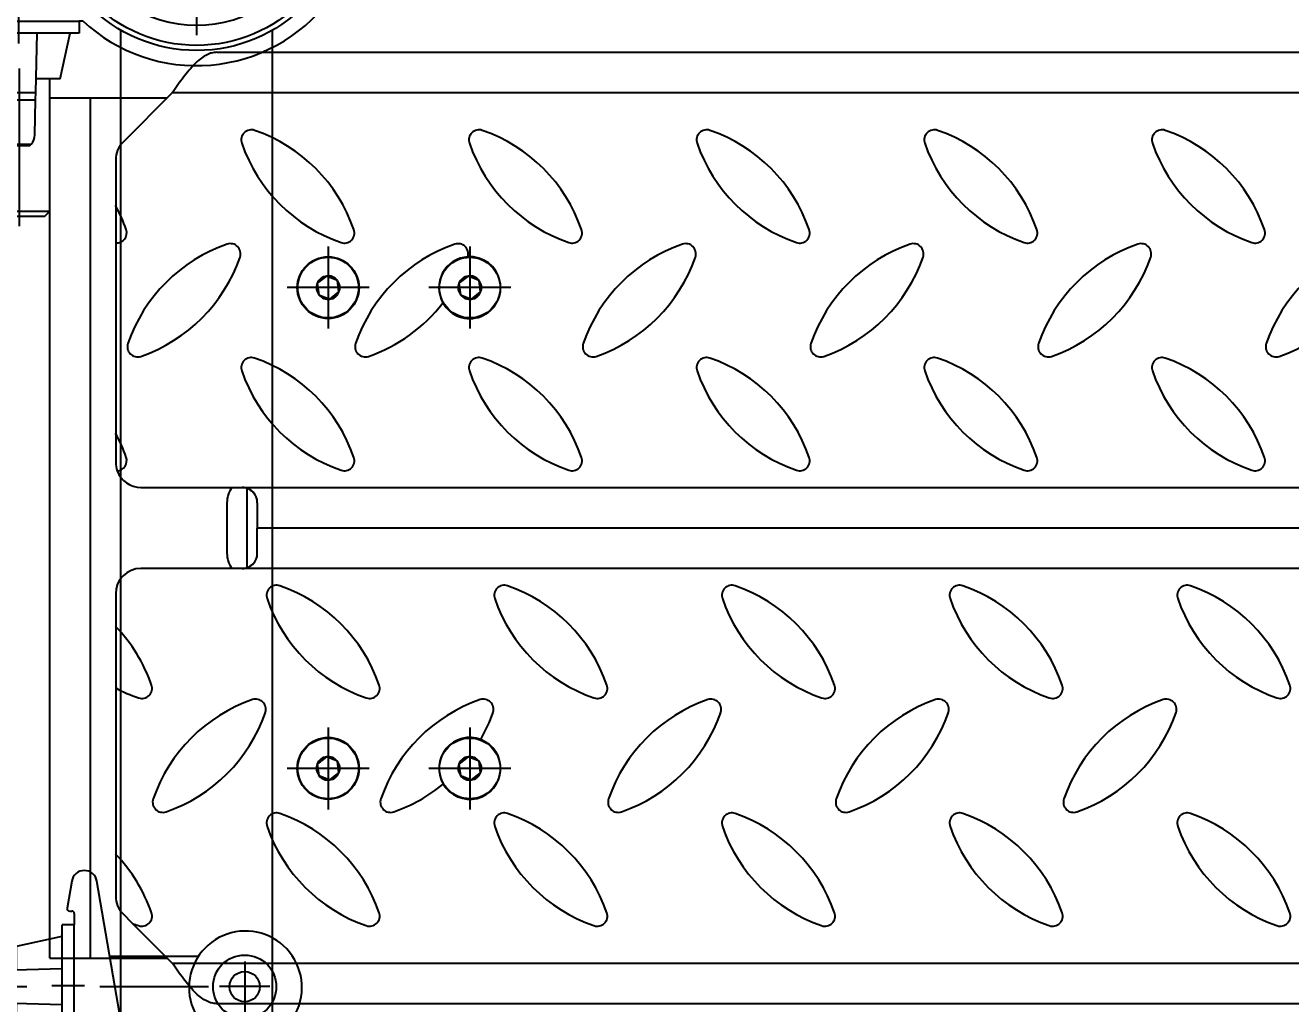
# Model space of a CAD drawing. Header units: millimetres. Extents: x -73584 to -37571, y -61249 to -50748.
# Drawn here: x -54568.1 to -54318, y -59728.6 to -59535.2 of the extents above; entities that cross this region are included whole.
import ezdxf

# ---------------------------------------------------------------- set-up
doc = ezdxf.new("R2010")
doc.units = ezdxf.units.MM
doc.header["$LTSCALE"] = 200
doc.header["$PDSIZE"] = -1
doc.linetypes.add('DOT_CENTER', pattern=[14, 12, -1, 0, -1])
doc.layers.add('1', color=7, linetype='Continuous')
doc.layers.add('DIM', color=3, linetype='Continuous')
doc.styles.add('TSSD_Dimension', font='tssdeng.shx', dxfattribs={"width": 0.7, "bigfont": 'hztxt.shx'})
doc.dimstyles.new('TSSD_20_20', dxfattribs={"dimtxt": 60, "dimasz": 20, "dimexe": 20, "dimexo": 50, "dimgap": 20, "dimtad": 1, "dimdec": 0, "dimzin": 0, "dimdsep": 46, "dimtxsty": 'TSSD_Dimension', "dimblk": 'ARCHTICK', "dimcen": 0, "dimdle": 20, "dimclrt": 7, "dimadec": 0, "dimazin": 0, "dimtfac": 1, "dimtdec": 0, "dimtix": 1, "dimtmove": 2, "dimatfit": 3, "dimfxl": 1, "dimtolj": 1, "dimtzin": 0, "dimarcsym": 0})

# ---------------------------------------------------------------- blocks, each defined once
blk = doc.blocks.new('23-D0552-A_RUBBER_PLATFORM_Absen_2__3', base_point=(-420.5, -171.03))
at = {"color": 7, "linetype": 'Continuous'}
blk.add_line((-420.5, -171.03), (-420.5, -155.37), dxfattribs=at)
blk = doc.blocks.new('COUNTERSUNK-HEAD-HEXAGON-SOCKET-BOLTS_DIN-7991_M6x20_A2-70_STAINLESS-STEEL__4', base_point=(-410.5, -121.7))
at = {"color": 7, "linetype": 'Continuous'}
for p, q in [((-404.82, -113.41), (-406.64, -114.84)), ((-406.64, -114.84), (-406.32, -117.12)), ((-402.68, -114.28), (-404.82, -113.41)), ((-402.36, -116.56), (-402.68, -114.28)), ((-406.32, -117.12), (-404.18, -117.99)), ((-404.18, -117.99), (-402.36, -116.56))]:
    blk.add_line(p, q, dxfattribs=at)
blk.add_circle((-404.5, -115.7), 6, dxfattribs=at)
for start, end in [(158.0545, 218.0545), (98.0545, 158.0545), (38.0545, 98.0545), (338.0545, 38.0545), (218.0545, 278.0545), (278.0545, 338.0545)]:
    blk.add_arc((-404.5, -115.7), 2.31, start, end, dxfattribs=at)
blk = doc.blocks.new('PH_23-SCREW-FIX-PLATE_Absen-M2_9_7__5', base_point=(-410.5, -121.7))
blk.add_blockref('COUNTERSUNK-HEAD-HEXAGON-SOCKET-BOLTS_DIN-7991_M6x20_A2-70_STAINLESS-STEEL__4', (-410.5, -121.7))
blk = doc.blocks.new('COUNTERSUNK-HEAD-HEXAGON-SOCKET-BOLTS_DIN-7991_M6x20_A2-70_STAINLESS-STEEL__6', base_point=(-382.5, -121.7))
at = {"color": 7, "linetype": 'Continuous'}
for p, q in [((-376.82, -113.41), (-378.64, -114.84)), ((-378.64, -114.84), (-378.32, -117.12)), ((-374.68, -114.28), (-376.82, -113.41)), ((-374.36, -116.56), (-374.68, -114.28)), ((-378.32, -117.12), (-376.18, -117.99)), ((-376.18, -117.99), (-374.36, -116.56))]:
    blk.add_line(p, q, dxfattribs=at)
blk.add_circle((-376.5, -115.7), 6, dxfattribs=at)
for start, end in [(158.0545, 218.0545), (98.0545, 158.0545), (38.0545, 98.0545), (338.0545, 38.0545), (218.0545, 278.0545), (278.0545, 338.0545)]:
    blk.add_arc((-376.5, -115.7), 2.31, start, end, dxfattribs=at)
blk = doc.blocks.new('PH_23-SCREW-FIX-PLATE_Absen-M2_9_6__7', base_point=(-382.5, -121.7))
blk.add_blockref('COUNTERSUNK-HEAD-HEXAGON-SOCKET-BOLTS_DIN-7991_M6x20_A2-70_STAINLESS-STEEL__6', (-382.5, -121.7))
blk = doc.blocks.new('SPRING-WASHER_DIN-127-B_M8_A2-70_STAINLESS-STEEL_2__8', base_point=(-342.9, -155.2))
at = {"color": 140, "linetype": 'Continuous'}
for p, q in [((-342.9, -155.2), (-339.55, -155.2)), ((-339.55, -155.2), (-339.25, -155.2)), ((-339.25, -155.2), (-337.35, -155.2)), ((-337.35, -155.2), (-336.81, -155.2)), ((-336.81, -155.2), (-336.57, -155.2)), ((-336.57, -155.2), (-332.7, -155.2)), ((-332.7, -155.2), (-331.75, -155.2)), ((-331.75, -155.2), (-331.45, -155.2)), ((-331.45, -155.2), (-328.1, -155.2))]:
    blk.add_line(p, q, dxfattribs=at)
blk = doc.blocks.new('HEXAGON-NYLON-LOCKNUT_DIN-985_M8_A2-70_STAINLESS-STEEL__9', base_point=(-343.01, -155.2))
at = {"color": 140, "linetype": 'Continuous'}
for p, q in [((-343.01, -155.2), (-342.9, -155.2)), ((-342.9, -155.2), (-339.55, -155.2)), ((-339.55, -155.2), (-339.25, -155.2)), ((-339.25, -155.2), (-337.35, -155.2)), ((-337.35, -155.2), (-336.81, -155.2)), ((-336.81, -155.2), (-336.57, -155.2)), ((-336.57, -155.2), (-332.7, -155.2)), ((-332.7, -155.2), (-331.75, -155.2)), ((-331.75, -155.2), (-331.45, -155.2)), ((-331.45, -155.2), (-328.1, -155.2)), ((-328.1, -155.2), (-327.99, -155.2))]:
    blk.add_line(p, q, dxfattribs=at)
blk = doc.blocks.new('SPRING-WASHER_DIN-127-B_M8_A2-70_STAINLESS-STEEL__10', base_point=(-342.9, -171.2))
at = {"color": 140, "linetype": 'Continuous'}
for p, q in [((-340.16, -171.2), (-342.9, -171.2)), ((-339.55, -171.2), (-340.16, -171.2)), ((-339.5, -171.2), (-339.55, -171.2)), ((-337.35, -171.2), (-339.5, -171.2)), ((-336.81, -171.2), (-337.35, -171.2)), ((-336.57, -171.2), (-336.81, -171.2)), ((-332.73, -171.2), (-336.57, -171.2)), ((-332.7, -171.2), (-332.73, -171.2)), ((-331.5, -171.2), (-332.7, -171.2)), ((-331.45, -171.2), (-331.5, -171.2)), ((-328.1, -171.2), (-331.45, -171.2))]:
    blk.add_line(p, q, dxfattribs=at)
blk = doc.blocks.new('HEX-BOLT-FULLY-THREADED_DIN-933_M8x30_A2-70_STAINLESS-STEEL__11', base_point=(-342.93, -171.2))
at = {"color": 140, "linetype": 'Continuous'}
for p, q in [((-342.9, -171.2), (-342.93, -171.2)), ((-340.16, -171.2), (-342.9, -171.2)), ((-339.55, -171.2), (-340.16, -171.2)), ((-339.5, -171.2), (-339.55, -171.2)), ((-337.35, -171.2), (-339.5, -171.2)), ((-336.81, -171.2), (-337.35, -171.2)), ((-336.57, -171.2), (-336.81, -171.2)), ((-332.73, -171.2), (-336.57, -171.2)), ((-332.7, -171.2), (-332.73, -171.2)), ((-331.5, -171.2), (-332.7, -171.2)), ((-331.45, -171.2), (-331.5, -171.2)), ((-328.1, -171.2), (-331.45, -171.2)), ((-328.07, -171.2), (-328.1, -171.2))]:
    blk.add_line(p, q, dxfattribs=at)
blk = doc.blocks.new('PH_23-SCREW-FIX-PLATFORM_Absen-M2_9__12', base_point=(-343.01, -171.2))
for name, p in [('HEXAGON-NYLON-LOCKNUT_DIN-985_M8_A2-70_STAINLESS-STEEL__9', (-343.01, -155.2)), ('SPRING-WASHER_DIN-127-B_M8_A2-70_STAINLESS-STEEL_2__8', (-342.9, -155.2)), ('HEX-BOLT-FULLY-THREADED_DIN-933_M8x30_A2-70_STAINLESS-STEEL__11', (-342.93, -171.2)), ('SPRING-WASHER_DIN-127-B_M8_A2-70_STAINLESS-STEEL__10', (-342.9, -171.2))]:
    blk.add_blockref(name, p)
blk = doc.blocks.new('COUNTERSUNK-HEAD-HEXAGON-SOCKET-BOLTS_DIN-7991_M6x20_A2-70_STAINLESS-STEEL__13', base_point=(-410.5, -216.7))
at = {"color": 7, "linetype": 'Continuous'}
for p, q in [((-404.82, -208.41), (-406.64, -209.84)), ((-406.64, -209.84), (-406.32, -212.12)), ((-402.68, -209.28), (-404.82, -208.41)), ((-402.36, -211.56), (-402.68, -209.28)), ((-406.32, -212.12), (-404.18, -212.99)), ((-404.18, -212.99), (-402.36, -211.56))]:
    blk.add_line(p, q, dxfattribs=at)
blk.add_circle((-404.5, -210.7), 6, dxfattribs=at)
for start, end in [(158.0545, 218.0545), (98.0545, 158.0545), (38.0545, 98.0545), (338.0545, 38.0545), (218.0545, 278.0545), (278.0545, 338.0545)]:
    blk.add_arc((-404.5, -210.7), 2.31, start, end, dxfattribs=at)
blk = doc.blocks.new('PH_23-SCREW-FIX-PLATE_Absen-M2_9_8__14', base_point=(-410.5, -216.7))
blk.add_blockref('COUNTERSUNK-HEAD-HEXAGON-SOCKET-BOLTS_DIN-7991_M6x20_A2-70_STAINLESS-STEEL__13', (-410.5, -216.7))
blk = doc.blocks.new('COUNTERSUNK-HEAD-HEXAGON-SOCKET-BOLTS_DIN-7991_M6x20_A2-70_STAINLESS-STEEL__15', base_point=(-382.5, -216.7))
at = {"color": 7, "linetype": 'Continuous'}
for p, q in [((-376.82, -208.41), (-378.64, -209.84)), ((-378.64, -209.84), (-378.32, -212.12)), ((-374.68, -209.28), (-376.82, -208.41)), ((-374.36, -211.56), (-374.68, -209.28)), ((-378.32, -212.12), (-376.18, -212.99)), ((-376.18, -212.99), (-374.36, -211.56))]:
    blk.add_line(p, q, dxfattribs=at)
blk.add_circle((-376.5, -210.7), 6, dxfattribs=at)
for start, end in [(158.0545, 218.0545), (98.0545, 158.0545), (38.0545, 98.0545), (338.0545, 38.0545), (218.0545, 278.0545), (278.0545, 338.0545)]:
    blk.add_arc((-376.5, -210.7), 2.31, start, end, dxfattribs=at)
blk = doc.blocks.new('PH_23-SCREW-FIX-PLATE_Absen-M2_9_5__16', base_point=(-382.5, -216.7))
blk.add_blockref('COUNTERSUNK-HEAD-HEXAGON-SOCKET-BOLTS_DIN-7991_M6x20_A2-70_STAINLESS-STEEL__15', (-382.5, -216.7))
blk = doc.blocks.new('PH_23-SCREWS__45', base_point=(-410.5, -216.7))
for name, p in [('PH_23-SCREW-FIX-PLATE_Absen-M2_9_7__5', (-410.5, -121.7)), ('PH_23-SCREW-FIX-PLATE_Absen-M2_9_6__7', (-382.5, -121.7)), ('PH_23-SCREW-FIX-PLATFORM_Absen-M2_9__12', (-343.01, -171.2)), ('PH_23-SCREW-FIX-PLATE_Absen-M2_9_8__14', (-410.5, -216.7)), ('PH_23-SCREW-FIX-PLATE_Absen-M2_9_5__16', (-382.5, -216.7))]:
    blk.add_blockref(name, p)
blk = doc.blocks.new('23-D0551-A_SIDE-PLATE_STACKING_Absen_2__47', base_point=(-459.5, -248.2))
at = {"color": 7, "linetype": 'Continuous'}
for p, q in [((-459.5, -248.2), (-459.5, -78.2)), ((-459.5, -78.2), (-451.5, -78.2)), ((-451.5, -78.2), (-436.3, -78.2)), ((-424.5, -158.2), (-424.5, -168.2)), ((-459.5, -248.2), (-451.5, -248.2)), ((-451.5, -248.2), (-436.3, -248.2))]:
    blk.add_line(p, q, dxfattribs=at)
at = {"color": 140, "linetype": 'Continuous'}
blk.add_line((-451.5, -248.2), (-451.5, -78.2), dxfattribs=at)
at = {"color": 7, "linetype": 'Continuous'}
for centre, start, end in [((-419.5, -158.2), 143.1301, 180), ((-419.5, -168.2), 180, 216.8699)]:
    blk.add_arc(centre, 5, start, end, dxfattribs=at)
blk = doc.blocks.new('23-D0550-A_PLATFORM-1m_STACKING_Absen__48', base_point=(-446.5, -257.2))
at = {"color": 7, "linetype": 'Continuous'}
for p, q in [((547.5, -163.2), (-418.5, -163.2)), ((-418.5, -168.2), (-418.5, -163.2)), ((-421.5, -171.2), (-441.5, -171.2)), ((-446.5, -176.2), (-446.5, -182.64)), ((-446.5, -182.64), (-446.5, -194.81)), ((-446.5, -194.81), (-446.5, -227.64)), ((-446.5, -227.64), (-446.5, -235.93)), ((-443.15, -241.35), (-445.04, -239.46)), ((-435.3, -249.2), (-443.15, -241.35)), ((555.5, -257.2), (-426.5, -257.2))]:
    blk.add_line(p, q, dxfattribs=at)
at = {"color": 140, "linetype": 'Continuous'}
for p, q in [((-342.93, -171.2), (-421.5, -171.2)), ((-342.9, -171.2), (-342.93, -171.2)), ((-340.16, -171.2), (-342.9, -171.2)), ((-339.55, -171.2), (-340.16, -171.2)), ((-339.5, -171.2), (-339.55, -171.2)), ((-337.35, -171.2), (-339.5, -171.2)), ((-336.81, -171.2), (-337.35, -171.2)), ((-336.57, -171.2), (-336.81, -171.2)), ((-332.73, -171.2), (-336.57, -171.2)), ((-332.7, -171.2), (-332.73, -171.2)), ((-331.5, -171.2), (-332.7, -171.2)), ((-331.45, -171.2), (-331.5, -171.2)), ((-328.1, -171.2), (-331.45, -171.2)), ((-328.07, -171.2), (-328.1, -171.2)), ((-142.93, -171.2), (-328.07, -171.2)), ((-435.3, -249.2), (564.3, -249.2))]:
    blk.add_line(p, q, dxfattribs=at)
at = {"color": 7, "linetype": 'Continuous'}
blk.add_circle((-404.5, -210.7), 6.1, dxfattribs=at)
for centre, radius, start, end in [((-421.5, -168.2), 3, 270.1754, 359.8433), ((-421.5, -168.2), 3, 359.8417, 359.9985), ((-441.5, -176.2), 5, 90, 180), ((-421.5, -168.2), 3, 270.0001, 270.1756), ((-376.5, -210.7), 6.1, 69.1611, 210.6276), ((-376.5, -210.7), 6.1, 210.6276, 69.1611), ((-441.5, -235.93), 5, 180, 225)]:
    blk.add_arc(centre, radius, start, end, dxfattribs=at)
at = {"color": 140, "linetype": 'Continuous'}
for centre, radius, start, end in [((-414.69, -176.51), 2, 70.9892, 199.0108), ((-424.36, -204.56), 31.67, 19.0108, 70.9892), ((-369.69, -176.51), 2, 70.9892, 199.0108), ((-379.36, -204.56), 31.67, 19.0108, 70.9892), ((-324.69, -176.51), 2, 70.9892, 199.0108), ((-334.36, -204.56), 31.67, 19.0108, 70.9892), ((-279.69, -176.51), 2, 70.9892, 199.0108), ((-289.36, -204.56), 31.67, 19.0108, 70.9892), ((-234.69, -176.51), 2, 70.9892, 199.0108), ((-244.36, -204.56), 31.67, 19.0108, 70.9892), ((-386.64, -166.84), 31.67, 199.0108, 250.9892), ((-341.64, -166.84), 31.67, 199.0108, 250.9892), ((-296.64, -166.84), 31.67, 199.0108, 250.9892), ((-251.64, -166.84), 31.67, 199.0108, 250.9892), ((-206.64, -166.84), 31.67, 199.0108, 250.9892), ((-469.36, -204.56), 31.67, 19.0108, 43.7988), ((-431.64, -166.84), 31.67, 242.0213, 250.9892), ((-441.31, -194.89), 2, 250.9892, 19.0108), ((-396.31, -194.89), 2, 250.9892, 19.0108), ((-351.31, -194.89), 2, 250.9892, 19.0108), ((-306.31, -194.89), 2, 250.9892, 19.0108), ((-261.31, -194.89), 2, 250.9892, 19.0108), ((-216.31, -194.89), 2, 250.9892, 19.0108), ((-409.14, -227.06), 31.67, 109.0108, 160.9892), ((-418.81, -199.01), 2, 340.9892, 109.0108), ((-364.14, -227.06), 31.67, 109.0108, 160.9892), ((-373.81, -199.01), 2, 340.9892, 109.0108), ((-319.14, -227.06), 31.67, 109.0108, 160.9892), ((-328.81, -199.01), 2, 340.9892, 109.0108), ((-274.14, -227.06), 31.67, 109.0108, 160.9892), ((-283.81, -199.01), 2, 340.9892, 109.0108), ((-229.14, -227.06), 31.67, 109.0108, 160.9892), ((-238.81, -199.01), 2, 340.9892, 109.0108), ((-446.86, -189.34), 31.67, 289.0108, 340.9892), ((-401.86, -189.34), 31.67, 330.3714, 340.9892), ((-356.86, -189.34), 31.67, 289.0108, 340.9892), ((-311.86, -189.34), 31.67, 289.0108, 340.9892), ((-266.86, -189.34), 31.67, 289.0108, 340.9892), ((-401.86, -189.34), 31.67, 330.1883, 330.3714), ((-401.86, -189.34), 31.67, 289.0108, 309.4172), ((-401.86, -189.34), 31.67, 309.4172, 309.6004), ((-437.19, -217.39), 2, 160.9892, 289.0108), ((-392.19, -217.39), 2, 160.9892, 289.0108), ((-347.19, -217.39), 2, 160.9892, 289.0108), ((-302.19, -217.39), 2, 160.9892, 289.0108), ((-257.19, -217.39), 2, 160.9892, 289.0108), ((-414.69, -221.51), 2, 70.9892, 199.0108), ((-424.36, -249.56), 31.67, 19.0108, 70.9892), ((-369.69, -221.51), 2, 70.9892, 199.0108), ((-379.36, -249.56), 31.67, 19.0108, 70.9892), ((-324.69, -221.51), 2, 70.9892, 199.0108), ((-334.36, -249.56), 31.67, 19.0108, 70.9892), ((-279.69, -221.51), 2, 70.9892, 199.0108), ((-289.36, -249.56), 31.67, 19.0108, 70.9892), ((-234.69, -221.51), 2, 70.9892, 199.0108), ((-244.36, -249.56), 31.67, 19.0108, 70.9892), ((-386.64, -211.84), 31.67, 199.0108, 250.9892), ((-341.64, -211.84), 31.67, 199.0108, 250.9892), ((-296.64, -211.84), 31.67, 199.0108, 250.9892), ((-251.64, -211.84), 31.67, 199.0108, 250.9892), ((-206.64, -211.84), 31.67, 199.0108, 250.9892), ((-469.36, -249.56), 31.67, 19.0108, 43.7988), ((-441.31, -239.89), 2, 250.9892, 19.0108), ((-396.31, -239.89), 2, 250.9892, 19.0108), ((-351.31, -239.89), 2, 250.9892, 19.0108), ((-306.31, -239.89), 2, 250.9892, 19.0108), ((-261.31, -239.89), 2, 250.9892, 19.0108), ((-216.31, -239.89), 2, 250.9892, 19.0108), ((-431.64, -211.84), 31.67, 248.6926, 250.9892)]:
    blk.add_arc(centre, radius, start, end, dxfattribs=at)
at = {"color": 7, "linetype": 'Continuous'}
for points in [[(-421.49, -171.2), (-421.16, -171.18), (-420.88, -171.14), (-420.58, -171.06), (-420.29, -170.95), (-420.16, -170.89), (-420.02, -170.81), (-419.9, -170.73), (-419.76, -170.64), (-419.5, -170.43), (-419.3, -170.24), (-419.2, -170.13), (-419.11, -170.01), (-419.02, -169.89), (-418.94, -169.76), (-418.87, -169.64), (-418.8, -169.5), (-418.73, -169.36), (-418.68, -169.23), (-418.64, -169.11), (-418.6, -168.97), (-418.57, -168.83), (-418.54, -168.71), (-418.51, -168.45), (-418.5, -168.21)], [(-426.5, -257.2), (-427.05, -257.16), (-427.6, -257.05), (-428.15, -256.86), (-428.7, -256.59), (-429.81, -255.85), (-430.9, -254.86), (-432, -253.64), (-433.1, -252.26), (-434.2, -250.76), (-435.3, -249.2)]]:
    blk.add_spline(points, degree=3, dxfattribs=at)
at = {"layer": '1', "color": 1, "linetype": 'DOT_CENTER'}
for p, q in [((-404.5, -202.6), (-404.5, -218.8)), ((-376.5, -202.6), (-376.5, -218.8)), ((-396.4, -210.7), (-412.6, -210.7)), ((-368.4, -210.7), (-384.6, -210.7))]:
    blk.add_line(p, q, dxfattribs=at)
blk = doc.blocks.new('23-D0550-A_PLATFORM-1m_STACKING_Absen_2__49', base_point=(-446.5, -163.2))
at = {"color": 7, "linetype": 'Continuous'}
for p, q in [((-426.5, -69.2), (555.5, -69.2)), ((-445.04, -86.94), (-435.3, -77.2)), ((-446.5, -90.47), (-446.5, -99.5)), ((-446.5, -99.5), (-446.5, -106.88)), ((-446.5, -106.88), (-446.5, -144.5)), ((-446.5, -144.5), (-446.5, -150.2)), ((-441.5, -155.2), (-421.5, -155.2)), ((-418.5, -158.2), (-418.5, -163.2)), ((547.5, -163.2), (-418.5, -163.2))]:
    blk.add_line(p, q, dxfattribs=at)
at = {"color": 140, "linetype": 'Continuous'}
for p, q in [((564.3, -77.2), (-435.3, -77.2)), ((-421.5, -155.2), (-343.01, -155.2)), ((-343.01, -155.2), (-342.9, -155.2)), ((-342.9, -155.2), (-339.55, -155.2)), ((-339.55, -155.2), (-339.25, -155.2)), ((-339.25, -155.2), (-337.35, -155.2)), ((-337.35, -155.2), (-336.81, -155.2)), ((-336.81, -155.2), (-336.57, -155.2)), ((-336.57, -155.2), (-332.7, -155.2)), ((-332.7, -155.2), (-331.75, -155.2)), ((-331.75, -155.2), (-331.45, -155.2)), ((-331.45, -155.2), (-328.1, -155.2)), ((-328.1, -155.2), (-327.99, -155.2)), ((-327.99, -155.2), (-143.01, -155.2))]:
    blk.add_line(p, q, dxfattribs=at)
at = {"color": 7, "linetype": 'Continuous'}
blk.add_circle((-404.5, -115.7), 6.1, dxfattribs=at)
at = {"color": 140, "linetype": 'Continuous'}
for centre, radius, start, end in [((-419.69, -86.51), 2, 70.9892, 199.0108), ((-429.36, -114.56), 31.67, 19.0108, 70.9892), ((-374.69, -86.51), 2, 70.9892, 199.0108), ((-384.36, -114.56), 31.67, 19.0108, 70.9892), ((-329.69, -86.51), 2, 70.9892, 199.0108), ((-339.36, -114.56), 31.67, 19.0108, 70.9892), ((-284.69, -86.51), 2, 70.9892, 199.0108), ((-294.36, -114.56), 31.67, 19.0108, 70.9892), ((-239.69, -86.51), 2, 70.9892, 199.0108), ((-249.36, -114.56), 31.67, 19.0108, 70.9892), ((-391.64, -76.84), 31.67, 199.0108, 250.9892), ((-346.64, -76.84), 31.67, 199.0108, 250.9892), ((-301.64, -76.84), 31.67, 199.0108, 250.9892), ((-256.64, -76.84), 31.67, 199.0108, 250.9892), ((-211.64, -76.84), 31.67, 199.0108, 250.9892), ((-474.36, -114.56), 31.67, 19.0108, 28.3976), ((-446.31, -104.89), 2, 264.48, 19.0108), ((-401.31, -104.89), 2, 250.9892, 19.0108), ((-356.31, -104.89), 2, 250.9892, 19.0108), ((-311.31, -104.89), 2, 250.9892, 19.0108), ((-266.31, -104.89), 2, 250.9892, 19.0108), ((-221.31, -104.89), 2, 250.9892, 19.0108), ((-414.14, -137.06), 31.67, 109.0108, 160.9892), ((-423.81, -109.01), 2, 340.9892, 109.0108), ((-369.14, -137.06), 31.67, 109.0108, 160.9892), ((-378.81, -109.01), 2, 342.3737, 109.0108), ((-324.14, -137.06), 31.67, 109.0108, 160.9892), ((-333.81, -109.01), 2, 340.9892, 109.0108), ((-279.14, -137.06), 31.67, 109.0108, 160.9892), ((-288.81, -109.01), 2, 340.9892, 109.0108), ((-234.14, -137.06), 31.67, 109.0108, 160.9892), ((-243.81, -109.01), 2, 340.9892, 109.0108), ((-189.14, -137.06), 31.67, 109.0108, 160.9892), ((-451.86, -99.34), 31.67, 289.0108, 340.9892), ((-406.86, -99.34), 31.67, 340.8805, 340.9892), ((-378.81, -109.01), 2, 340.9892, 342.3737), ((-361.86, -99.34), 31.67, 289.0108, 340.9892), ((-316.86, -99.34), 31.67, 289.0108, 340.9892), ((-271.86, -99.34), 31.67, 289.0108, 340.9892), ((-226.86, -99.34), 31.67, 289.0108, 340.9892), ((-406.86, -99.34), 31.67, 289.0108, 322.2906), ((-406.86, -99.34), 31.67, 322.2906, 322.4871), ((-442.19, -127.39), 2, 160.9892, 289.0108), ((-397.19, -127.39), 2, 160.9892, 289.0108), ((-352.19, -127.39), 2, 160.9892, 289.0108), ((-307.19, -127.39), 2, 160.9892, 289.0108), ((-262.19, -127.39), 2, 160.9892, 289.0108), ((-217.19, -127.39), 2, 160.9892, 289.0108), ((-419.69, -131.51), 2, 70.9892, 199.0108), ((-429.36, -159.56), 31.67, 19.0108, 70.9892), ((-374.69, -131.51), 2, 70.9892, 199.0108), ((-384.36, -159.56), 31.67, 19.0108, 70.9892), ((-329.69, -131.51), 2, 70.9892, 199.0108), ((-339.36, -159.56), 31.67, 19.0108, 70.9892), ((-284.69, -131.51), 2, 70.9892, 199.0108), ((-294.36, -159.56), 31.67, 19.0108, 70.9892), ((-239.69, -131.51), 2, 70.9892, 199.0108), ((-249.36, -159.56), 31.67, 19.0108, 70.9892), ((-391.64, -121.84), 31.67, 199.0108, 250.9892), ((-346.64, -121.84), 31.67, 199.0108, 250.9892), ((-301.64, -121.84), 31.67, 199.0108, 250.9892), ((-256.64, -121.84), 31.67, 199.0108, 250.9892), ((-211.64, -121.84), 31.67, 199.0108, 250.9892), ((-474.36, -159.56), 31.67, 19.0108, 28.3976), ((-446.31, -149.89), 2, 272.9178, 19.0108), ((-401.31, -149.89), 2, 250.9892, 19.0108), ((-356.31, -149.89), 2, 250.9892, 19.0108), ((-311.31, -149.89), 2, 250.9892, 19.0108), ((-266.31, -149.89), 2, 250.9892, 19.0108), ((-221.31, -149.89), 2, 250.9892, 19.0108)]:
    blk.add_arc(centre, radius, start, end, dxfattribs=at)
at = {"color": 7, "linetype": 'Continuous'}
for centre, radius, start, end in [((-441.5, -90.47), 5, 135, 180), ((-376.5, -115.7), 6.1, 93.774, 209.5992), ((-376.5, -115.7), 6.1, 209.5992, 93.774), ((-441.5, -150.2), 5, 180, 199.7526), ((-441.5, -150.2), 5, 199.7526, 270), ((-421.5, -158.2), 3, 89.8244, 89.9998), ((-421.5, -158.2), 3, 0.1571, 89.8246), ((-421.5, -158.2), 3, 0.0015, 0.1585)]:
    blk.add_arc(centre, radius, start, end, dxfattribs=at)
for points in [[(-426.5, -69.2), (-427.05, -69.24), (-427.6, -69.35), (-428.15, -69.54), (-428.7, -69.81), (-429.81, -70.55), (-430.9, -71.54), (-432, -72.76), (-433.1, -74.14), (-434.2, -75.64), (-435.3, -77.2)], [(-418.5, -158.19), (-418.52, -157.9), (-418.55, -157.66), (-418.57, -157.54), (-418.61, -157.41), (-418.66, -157.24), (-418.72, -157.07), (-418.74, -157.02), (-418.77, -156.97), (-418.87, -156.76), (-418.98, -156.57), (-419.12, -156.37), (-419.25, -156.21), (-419.34, -156.12), (-419.45, -156.01), (-419.55, -155.92), (-419.67, -155.82), (-419.79, -155.73), (-419.94, -155.64), (-420.05, -155.57), (-420.18, -155.5), (-420.32, -155.44), (-420.45, -155.39), (-420.61, -155.33), (-420.8, -155.28), (-420.98, -155.25), (-421.14, -155.22), (-421.29, -155.21), (-421.42, -155.2), (-421.46, -155.2), (-421.49, -155.2)]]:
    blk.add_spline(points, degree=3, dxfattribs=at)
at = {"layer": '1', "color": 1, "linetype": 'DOT_CENTER'}
for p, q in [((-404.5, -107.6), (-404.5, -123.8)), ((-376.5, -107.6), (-376.5, -123.8)), ((-396.4, -115.7), (-412.6, -115.7)), ((-368.4, -115.7), (-384.6, -115.7))]:
    blk.add_line(p, q, dxfattribs=at)
blk = doc.blocks.new('23-A0300-A_WELDING-ASSEMBLY_PLATFORM-1m_STACKING_Absen__50', base_point=(-459.5, -257.2))
for name, p in [('23-D0550-A_PLATFORM-1m_STACKING_Absen_2__49', (-446.5, -163.2)), ('23-D0551-A_SIDE-PLATE_STACKING_Absen_2__47', (-459.5, -248.2)), ('23-D0550-A_PLATFORM-1m_STACKING_Absen__48', (-446.5, -257.2))]:
    blk.add_blockref(name, p)
blk = doc.blocks.new('23-A0227-B_PLATFORM-1m_STACKING_Absen__51', base_point=(-459.5, -257.2))
for name, p in [('23-A0300-A_WELDING-ASSEMBLY_PLATFORM-1m_STACKING_Absen__50', (-459.5, -257.2)), ('PH_23-SCREWS__45', (-410.5, -216.7)), ('23-D0552-A_RUBBER_PLATFORM_Absen_2__3', (-420.5, -171.03))]:
    blk.add_blockref(name, p)
blk = doc.blocks.new('2203')
at = {"color": 7, "linetype": 'Continuous'}
for p, q in [((-55418.75, -57390.58), (-55418.75, -57192.34)), ((-55388.75, -57390.58), (-55388.75, -57192.34))]:
    blk.add_line(p, q, dxfattribs=at)
for radius in [30, 29]:
    blk.add_circle((-55403.75, -57166.46), radius, dxfattribs=at)
blk = doc.blocks.new('23-D0285-B_SCREW-BASE-BAR_CLAMP_Absen-M2_9', base_point=(-97.25, -170.85))
at = {"color": 7, "linetype": 'Continuous'}
for p, q in [((-97.25, -169.78), (-97.25, -154.85)), ((-97.25, -170.85), (-97.25, -169.78))]:
    blk.add_line(p, q, dxfattribs=at)
blk = doc.blocks.new('HEX-BOLT_DIN-931_M12x30_A2-70_STAINLESS-STEEL', base_point=(-120.45, -172.35))
at = {"color": 7, "linetype": 'Continuous'}
for p, q in [((-120.45, -162.85), (-120.45, -153.35)), ((-114.75, -153.35), (-120.45, -153.35)), ((-112.95, -156.85), (-112.95, -154.48)), ((-112.95, -162.85), (-112.95, -156.85)), ((-112.95, -162.85), (-120.45, -162.85)), ((-120.45, -172.35), (-120.45, -162.85)), ((-112.95, -168.85), (-112.95, -162.85)), ((-112.95, -171.22), (-112.95, -168.85)), ((-114.75, -172.35), (-120.45, -172.35))]:
    blk.add_line(p, q, dxfattribs=at)
blk = doc.blocks.new('23-D0479-B_BASE-BAR_CLAMP_Absen-M2_9__19', base_point=(-97.25, -185.25))
at = {"color": 7, "linetype": 'Continuous'}
for p, q in [((-97.25, -154.85), (-97.25, -142.45)), ((-95.25, -140.45), (-66.75, -140.45)), ((-97.25, -169.78), (-97.25, -154.85)), ((-97.25, -170.85), (-97.25, -169.78)), ((-97.25, -183.25), (-97.25, -170.85)), ((-95.25, -185.25), (-66.75, -185.25))]:
    blk.add_line(p, q, dxfattribs=at)
at = {"color": 140, "linetype": 'Continuous'}
blk.add_line((-95.25, -140.45), (-95.25, -185.25), dxfattribs=at)
at = {"color": 7, "linetype": 'Continuous'}
for centre, start, end in [((-95.25, -142.45), 90, 180), ((-95.25, -183.25), 180, 270)]:
    blk.add_arc(centre, 2, start, end, dxfattribs=at)
at = {"layer": '1', "color": 1, "linetype": 'DOT_CENTER'}
blk.add_line((-97.25, -162.85), (-64.75, -162.85), dxfattribs=at)
blk = doc.blocks.new('23-B0031-A_CLAMP-Ø50-H-30_MAX-500KG_STEEL_Black__20', base_point=(-209, -208.85))
at = {"color": 7, "linetype": 'Continuous'}
for p, q in [((-170.92, -106.99), (-171.84, -112.32)), ((-160.46, -138.9), (-165.96, -106.99)), ((-171.34, -112.9), (-170.94, -112.9)), ((-170.44, -113.4), (-170.44, -115.65)), ((-172.84, -117.85), (-172.84, -115.65)), ((-170.44, -115.65), (-172.84, -115.65)), ((-170.44, -115.65), (-170.44, -139.65)), ((-181.84, -119.85), (-172.84, -117.85)), ((-181.84, -121.85), (-181.84, -119.85)), ((-172.84, -124.35), (-172.84, -117.85)), ((-209, -122.85), (-208, -121.85)), ((-208, -121.85), (-208, -127.85)), ((-208, -121.85), (-181.84, -121.85)), ((-181.84, -124.57), (-181.84, -121.85)), ((-163.4, -121.85), (-145.9, -121.85)), ((-209, -122.85), (-209, -132.85)), ((-186, -124.68), (-192.91, -124.85)), ((-184.54, -124.64), (-186, -124.68)), ((-172.84, -124.35), (-184.54, -124.64)), ((-172.84, -131.35), (-172.84, -124.35)), ((-195.04, -125.82), (-195.04, -129.88)), ((-208, -127.85), (-208, -133.85)), ((-192.91, -130.85), (-186, -131.02)), ((-186, -131.02), (-184.54, -131.06)), ((-184.54, -131.06), (-172.84, -131.35)), ((-181.84, -133.85), (-181.84, -131.12)), ((-172.84, -137.85), (-172.84, -131.35)), ((-209, -132.85), (-208, -133.85)), ((-208, -133.85), (-181.84, -133.85)), ((-181.84, -135.85), (-181.84, -133.85)), ((-161.33, -133.85), (-146.1, -133.85)), ((-181.84, -135.85), (-172.84, -137.85)), ((-172.84, -139.65), (-172.84, -137.85)), ((-170.44, -139.65), (-172.84, -139.65)), ((-170.44, -140.4), (-170.44, -139.65)), ((-99.25, -137.85), (-123.98, -137.85)), ((-97.25, -142.45), (-97.25, -139.85)), ((-97.25, -154.85), (-97.25, -142.45)), ((-120.45, -153.35), (-121.82, -153.35)), ((-114.75, -153.35), (-120.45, -153.35)), ((-112.95, -156.85), (-112.95, -154.48)), ((-97.25, -169.78), (-97.25, -154.85)), ((-112.95, -162.85), (-112.95, -156.85)), ((-112.95, -168.85), (-112.95, -162.85)), ((-112.95, -171.22), (-112.95, -168.85)), ((-97.25, -170.85), (-97.25, -169.78)), ((-120.45, -172.35), (-121.82, -172.35)), ((-114.75, -172.35), (-120.45, -172.35)), ((-97.25, -183.25), (-97.25, -170.85)), ((-97.25, -185.85), (-97.25, -183.25)), ((-148.75, -202.45), (-166.27, -189.08)), ((-148.75, -202.45), (-148.75, -187.72)), ((-99.25, -187.85), (-123.98, -187.85)), ((-148.75, -202.45), (-143.36, -206.56))]:
    blk.add_line(p, q, dxfattribs=at)
at = {"color": 140, "linetype": 'Continuous'}
for p, q in [((-186, -124.68), (-186, -131.02)), ((-184.54, -124.64), (-184.54, -131.06)), ((-194.75, -125.54), (-194.75, -130.16))]:
    blk.add_line(p, q, dxfattribs=at)
for centre in [(-136.75, -127.85), (-136.75, -197.85)]:
    blk.add_circle(centre, 6.25, dxfattribs=at)
at = {"color": 7, "linetype": 'Continuous'}
for centre in [(-136.75, -127.85), (-136.75, -197.85)]:
    blk.add_circle(centre, 3, dxfattribs=at)
for centre, radius, start, end in [((-168.44, -107.42), 2.52, 9.7728, 170.2272), ((-171.34, -112.4), 0.5, 170.2272, 270), ((-170.94, -113.4), 0.5, 0, 90), ((-136.59, -128.01), 11.16, 332.5738, 254.5095), ((-192.84, -127.85), 3, 91.4294, 129.6751), ((-192.84, -127.85), 3, 129.6751, 137.3609), ((-192.84, -127.85), 3, 222.6391, 230.3249), ((-192.84, -127.85), 3, 230.3249, 268.5706), ((-124.03, -134.53), 3, 152.5738, 231.8819), ((-146.25, -162.85), 33, 50.4823, 51.8819), ((-123.98, -135.85), 2, 230.4823, 270), ((-165.39, -139.75), 5, 309.6363, 9.7728), ((-146.25, -162.85), 25, 25.2093, 74.5095), ((-99.25, -139.85), 2, 0, 90), ((-146.25, -162.85), 33, 137.1352, 232.6567), ((-146.25, -162.85), 25, 129.6363, 264.2608), ((-121.82, -151.35), 2, 205.2093, 270), ((-114.75, -155.35), 2, 25.8419, 90), ((-121.82, -174.35), 2, 90, 154.7907), ((-114.75, -170.35), 2, 270, 334.1581), ((-146.25, -162.85), 25, 285.4905, 334.7907), ((-146.25, -162.85), 25, 264.2608, 285.4905), ((-136.59, -197.69), 11.16, 105.4905, 232.6567), ((-99.25, -185.85), 2, 270, 0), ((-124.03, -191.17), 3, 128.1181, 207.4262), ((-146.25, -162.85), 33, 308.1181, 309.5177), ((-123.98, -189.85), 2, 90, 129.5177), ((-136.59, -197.69), 11.16, 232.6567, 27.4262)]:
    blk.add_arc(centre, radius, start, end, dxfattribs=at)
at = {"layer": '1', "color": 1, "linetype": 'DOT_CENTER'}
for p, q in [((-136.75, -122.85), (-136.75, -132.85)), ((-211, -127.85), (-179.84, -127.85)), ((-168.44, -127.65), (-174.84, -127.65)), ((-165.4, -127.85), (-143.9, -127.85)), ((-131.75, -127.85), (-141.75, -127.85)), ((-146.25, -135.85), (-146.25, -189.85)), ((-119.25, -162.85), (-173.25, -162.85)), ((-136.75, -192.85), (-136.75, -202.85)), ((-131.75, -197.85), (-141.75, -197.85))]:
    blk.add_line(p, q, dxfattribs=at)
blk = doc.blocks.new('23-A0237-B_BASE-BAR_CLAMP_Absen-M2_9__21', base_point=(-209, -208.85))
for name, p in [('23-B0031-A_CLAMP-Ø50-H-30_MAX-500KG_STEEL_Black__20', (-209, -208.85)), ('23-D0479-B_BASE-BAR_CLAMP_Absen-M2_9__19', (-97.25, -185.25)), ('HEX-BOLT_DIN-931_M12x30_A2-70_STAINLESS-STEEL', (-120.45, -172.35)), ('23-D0285-B_SCREW-BASE-BAR_CLAMP_Absen-M2_9', (-97.25, -170.85))]:
    blk.add_blockref(name, p)
blk = doc.blocks.new('23-A0281-B_CLAMP_TILE-TUBE-Ø50_Absen-X5__24', base_point=(-209, -208.85))
blk.add_blockref('23-A0237-B_BASE-BAR_CLAMP_Absen-M2_9__21', (-209, -208.85))
blk = doc.blocks.new('_ArchTick')
at = {"color": 0, "linetype": 'ByBlock'}
blk.add_lwpolyline([(-0.707, -0.707, 0.5, 0.5, 0), (0.707, 0.707, 0.5, 0.5, 0)], format="xyseb", dxfattribs=at)
blk = doc.blocks.new('*D1144')
at = {"layer": 'Defpoints', "color": 0, "transparency": 16777216}
for p in [(-55063.21, -59180.19), (-54783.75, -59180.19), (-54534.28, -59760.19)]:
    blk.add_point(p, dxfattribs=at)
at = {"layer": 'DIM', "color": 0, "lineweight": -2, "transparency": 16777216}
for p, q in [((-55063.21, -59780.19), (-55063.21, -59160.19)), ((-54833.75, -59180.19), (-55083.21, -59180.19)), ((-54584.28, -59760.19), (-55083.21, -59760.19))]:
    blk.add_line(p, q, dxfattribs=at)
at = {"layer": 'DIM', "color": 0, "lineweight": -2, "transparency": 16777216, "xscale": 20, "yscale": 20, "zscale": 20}
for p, rotation in [((-55063.21, -59180.19), 90), ((-55063.21, -59760.19), 270)]:
    blk.add_blockref('_ArchTick', p, dxfattribs=dict(at, rotation=rotation))
at = {"layer": 'DIM', "color": 7, "transparency": 16777216, "insert": (-55114.36, -59470.19), "char_height": 60, "attachment_point": 5, "rotation": 90, "style": 'TSSD_Dimension'}
blk.add_mtext('\\A1;580 [1\'-10 3/4"]', dxfattribs=at)
blk = doc.blocks.new('*D1371')
at = {"layer": 'Defpoints', "color": 0, "transparency": 16777216}
for p in [(-54783.75, -59180.19), (-55328.25, -59830.31), (-54534.28, -59830.31)]:
    blk.add_point(p, dxfattribs=at)
at = {"layer": 'DIM', "color": 0, "lineweight": -2, "transparency": 16777216}
for p, q in [((-55328.25, -59160.19), (-55328.25, -59850.31)), ((-54833.75, -59180.19), (-55348.25, -59180.19)), ((-54584.28, -59830.31), (-55348.25, -59830.31))]:
    blk.add_line(p, q, dxfattribs=at)
at = {"layer": 'DIM', "color": 0, "lineweight": -2, "transparency": 16777216, "xscale": 20, "yscale": 20, "zscale": 20}
for p, rotation in [((-55328.25, -59180.19), 90), ((-55328.25, -59830.31), 270)]:
    blk.add_blockref('_ArchTick', p, dxfattribs=dict(at, rotation=rotation))
at = {"layer": 'DIM', "color": 7, "transparency": 16777216, "insert": (-55379.41, -59505.25), "char_height": 60, "attachment_point": 5, "rotation": 90, "style": 'TSSD_Dimension'}
blk.add_mtext('\\A1;650 [2\'-1 1/2"]', dxfattribs=at)
blk = doc.blocks.new('23-B0031-A_CLAMP-Ø50-H-30_MAX-500KG_STEEL_Black__35', base_point=(-176.6, -97.97))
at = {"color": 7, "linetype": 'Continuous'}
for p, q in [((-138.52, 3.88), (-139.44, -1.44)), ((-130, -16.78), (-133.55, 3.88)), ((-138.94, -2.03), (-138.54, -2.03)), ((-138.04, -4.78), (-140.44, -4.78)), ((-140.44, -6.97), (-140.44, -4.78)), ((-138.04, -2.53), (-138.04, -4.78)), ((-138.04, -28.78), (-138.04, -4.78)), ((-149.44, -8.97), (-140.44, -6.97)), ((-140.44, -13.47), (-140.44, -6.97)), ((-149.44, -10.97), (-149.44, -8.97)), ((-176.6, -11.97), (-175.6, -10.97)), ((-176.6, -11.97), (-176.6, -21.97)), ((-175.6, -10.97), (-175.6, -16.97)), ((-175.6, -10.97), (-149.44, -10.97)), ((-149.44, -13.7), (-149.44, -10.97)), ((-130.99, -10.97), (-113.5, -10.97)), ((-162.64, -14.94), (-162.64, -19.01)), ((-153.6, -13.8), (-160.51, -13.98)), ((-152.14, -13.77), (-153.6, -13.8)), ((-140.44, -13.47), (-152.14, -13.77)), ((-140.44, -20.47), (-140.44, -13.47)), ((-175.6, -16.97), (-175.6, -22.97)), ((-128.75, -24.03), (-130, -16.78)), ((-160.51, -19.97), (-153.6, -20.15)), ((-176.6, -21.97), (-175.6, -22.97)), ((-153.6, -20.15), (-152.14, -20.18)), ((-152.14, -20.18), (-140.44, -20.47)), ((-149.44, -22.97), (-149.44, -20.25)), ((-140.44, -26.97), (-140.44, -20.47)), ((-175.6, -22.97), (-149.44, -22.97)), ((-149.44, -24.97), (-149.44, -22.97)), ((-149.44, -24.97), (-140.44, -26.97)), ((-128.93, -22.97), (-113.7, -22.97)), ((-128.75, -24.03), (-128.06, -28.02)), ((-140.44, -28.78), (-140.44, -26.97)), ((-66.85, -26.97), (-91.58, -26.97)), ((-138.04, -28.78), (-140.44, -28.78)), ((-138.04, -29.53), (-138.04, -28.78)), ((-64.85, -43.97), (-64.85, -28.97)), ((-88.05, -42.47), (-89.42, -42.47)), ((-82.35, -42.47), (-88.05, -42.47)), ((-80.55, -45.97), (-80.55, -43.6)), ((-64.85, -59.97), (-64.85, -43.97)), ((-80.55, -51.97), (-80.55, -45.97)), ((-80.55, -57.97), (-80.55, -51.97)), ((-80.55, -60.35), (-80.55, -57.97)), ((-64.85, -74.97), (-64.85, -59.97)), ((-88.05, -61.47), (-89.42, -61.47)), ((-82.35, -61.47), (-88.05, -61.47)), ((-116.35, -91.58), (-116.35, -76.85)), ((-66.85, -76.97), (-91.58, -76.97)), ((-116.35, -91.58), (-133.87, -78.21)), ((-116.35, -91.58), (-110.96, -95.69))]:
    blk.add_line(p, q, dxfattribs=at)
at = {"color": 140, "linetype": 'Continuous'}
for p, q in [((-162.35, -14.67), (-162.35, -19.28)), ((-153.6, -13.8), (-153.6, -20.15)), ((-152.14, -13.77), (-152.14, -20.18))]:
    blk.add_line(p, q, dxfattribs=at)
for centre in [(-104.35, -16.97), (-104.35, -86.97)]:
    blk.add_circle(centre, 6.25, dxfattribs=at)
at = {"color": 7, "linetype": 'Continuous'}
for centre in [(-104.35, -16.97), (-104.35, -86.97)]:
    blk.add_circle(centre, 3, dxfattribs=at)
for centre, radius, start, end in [((-136.04, 3.46), 2.52, 9.7728, 170.2272), ((-138.94, -1.53), 0.5, 170.2272, 270), ((-138.54, -2.53), 0.5, 360, 90), ((-104.19, -17.13), 11.16, 332.5738, 254.5095), ((-160.44, -16.97), 3, 129.6751, 137.3609), ((-160.44, -16.97), 3, 91.4294, 129.6751), ((-160.44, -16.97), 3, 222.6391, 230.3249), ((-160.44, -16.97), 3, 230.3249, 268.5706), ((-91.63, -23.65), 3, 152.5738, 231.8819), ((-113.85, -51.97), 33, 50.4823, 51.8819), ((-91.58, -24.97), 2, 230.4823, 270), ((-66.85, -28.97), 2, 360, 90), ((-113.85, -51.97), 33, 137.1352, 232.6567), ((-132.99, -28.87), 5, 309.6363, 9.7728), ((-113.85, -51.97), 25, 25.2093, 74.5095), ((-113.85, -51.97), 25, 129.6363, 264.2608), ((-89.42, -40.47), 2, 205.2093, 270), ((-82.35, -44.47), 2, 25.8419, 90), ((-89.42, -63.47), 2, 90, 154.7907), ((-82.35, -59.47), 2, 270, 334.1581), ((-113.85, -51.97), 25, 285.4905, 334.7907), ((-66.85, -74.97), 2, 270, 360), ((-113.85, -51.97), 25, 264.2608, 285.4905), ((-104.19, -86.82), 11.16, 105.4905, 232.6567), ((-113.85, -51.97), 33, 308.1181, 309.5177), ((-91.58, -78.97), 2, 90, 129.5177), ((-91.63, -80.3), 3, 128.1181, 207.4262), ((-104.19, -86.82), 11.16, 232.6567, 27.4262)]:
    blk.add_arc(centre, radius, start, end, dxfattribs=at)
at = {"layer": '1', "color": 1, "linetype": 'DOT_CENTER'}
for p, q in [((-104.35, -11.97), (-104.35, -21.97)), ((-178.6, -16.97), (-147.44, -16.97)), ((-136.04, -16.78), (-142.44, -16.78)), ((-132.99, -16.97), (-111.5, -16.97)), ((-99.35, -16.97), (-109.35, -16.97)), ((-113.85, -24.97), (-113.85, -78.97)), ((-86.85, -51.97), (-140.85, -51.97)), ((-104.35, -81.97), (-104.35, -91.97)), ((-99.35, -86.97), (-109.35, -86.97))]:
    blk.add_line(p, q, dxfattribs=at)
blk = doc.blocks.new('A$C71905C2D')
blk.add_blockref('23-B0031-A_CLAMP-Ø50-H-30_MAX-500KG_STEEL_Black__35', (-62.75, -46))

msp = doc.modelspace()

# ---------------------------------------------------------------- block references
at = {"rotation": 90}
msp.add_blockref('23-A0281-B_CLAMP_TILE-TUBE-Ø50_Absen-X5__24', (-54488.278, -59572.937), dxfattribs=at)
for name, p in [('23-A0227-B_PLATFORM-1m_STACKING_Absen__51', (-54563.278, -59728.55)), ('A$C71905C2D', (-54534.278, -59760.187))]:
    msp.add_blockref(name, p)
at = {"layer": 'DIM', "color": 3}
msp.add_blockref('2203', (869.475, -2343.727), dxfattribs=at)

# ---------------------------------------------------------------- dimensions: what is measured, and where the dimension line sits
at = {"layer": 'DIM'}
for base, p1, p2, picture, middle in [((-55328.252, -59830.312), (-54783.754, -59180.187), (-54534.278, -59830.312), '*D1371', (-55379.406, -59505.25)), ((-55063.209, -59180.187), (-54534.278, -59760.187), (-54783.754, -59180.187), '*D1144', (-55114.363, -59470.187))]:
    dim = msp.add_linear_dim(base=base, p1=p1, p2=p2, angle=90, dimstyle='TSSD_20_20', dxfattribs=at)
    dim.commit()
    dim.dimension.update_dxf_attribs({"geometry": picture, "text_midpoint": middle})

doc.saveas('drawing.dxf')
